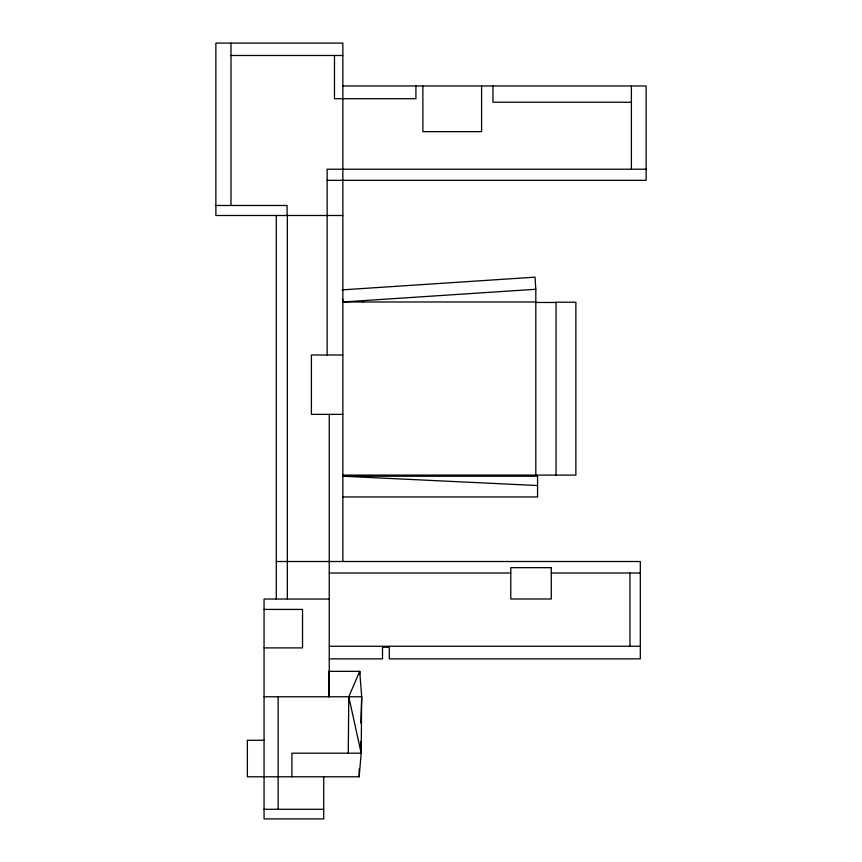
<?xml version="1.0" encoding="UTF-8"?>
<svg xmlns="http://www.w3.org/2000/svg" width="862" height="862" viewBox="0 0 862 862"><rect width="100%" height="100%" fill="white"/><g stroke="black" fill="none" stroke-linecap="round" stroke-linejoin="round"><path stroke-width="1.29" d="M348.27 753.194L348.776 696.765L359.713 671.336L328.821 671.336L328.821 696.765M264.063 740.275L247.372 740.275L247.372 776.781L359.195 776.781L361.178 753.194L361.695 696.765L359.713 671.336L359.713 674.009M360.769 723.089L361.695 696.765L264.063 696.765M342.063 289.88L535.022 277.165L535.819 289.266L535.819 475.102M342.688 299.286L342.86 301.98L535.819 289.266M230.994 55.491L342.86 55.491M342.86 85.974L646.123 85.974L646.123 180.341L327.14 180.341M631.383 102.233L492.956 102.233L492.956 85.974M646.123 169.221L327.14 169.221L327.14 354.993M215.877 205.49L287.089 205.49L287.089 215.5M342.86 215.5L215.877 215.5L215.877 43.1L342.86 43.1L342.86 561.507M342.86 301.98L535.819 301.98M535.938 302.476L556.044 302.476M342.86 354.993L311.408 354.993L311.408 414.363L342.86 414.363M342.86 475.102L575.881 475.102L575.881 302.206L556.044 302.206L556.044 475.102M342.86 496.975L537.565 496.975L537.565 476.223L342.86 476.223L537.565 485.532M276.282 561.507L640.304 561.507L640.304 658.87L389.268 658.87L389.268 647.254L382.512 647.254L382.512 658.87L329.252 658.87M329.252 573.014L510.778 573.014M551.281 573.014L640.304 573.014M329.252 599.025L264.063 599.025L264.063 818.9L323.724 818.9L323.724 776.781M264.063 609.423L302.53 609.423L302.53 647.901L264.063 647.901M329.252 646.252L640.304 646.252M360.769 741.439L361.178 753.194L291.895 753.194L291.895 776.781M264.063 809.289L323.724 809.289M348.776 696.765L361.178 753.194M631.383 85.974L631.383 169.221M629.95 573.014L629.95 646.252M481.589 85.974L481.589 131.649L422.886 131.649L422.886 85.974M415.915 85.974L415.915 98.71L334.478 98.71L334.478 55.491M362.794 300.666L362.794 301.98M359.195 768.785L359.195 776.781M329.252 414.363L329.252 696.765M287.337 215.5L287.337 599.025M278.135 696.765L278.135 809.289M276.282 215.5L276.282 599.025M230.994 43.1L230.994 205.49M551.281 567.67L510.778 567.67L510.778 598.982L551.281 598.982L551.281 567.67"/></g></svg>
